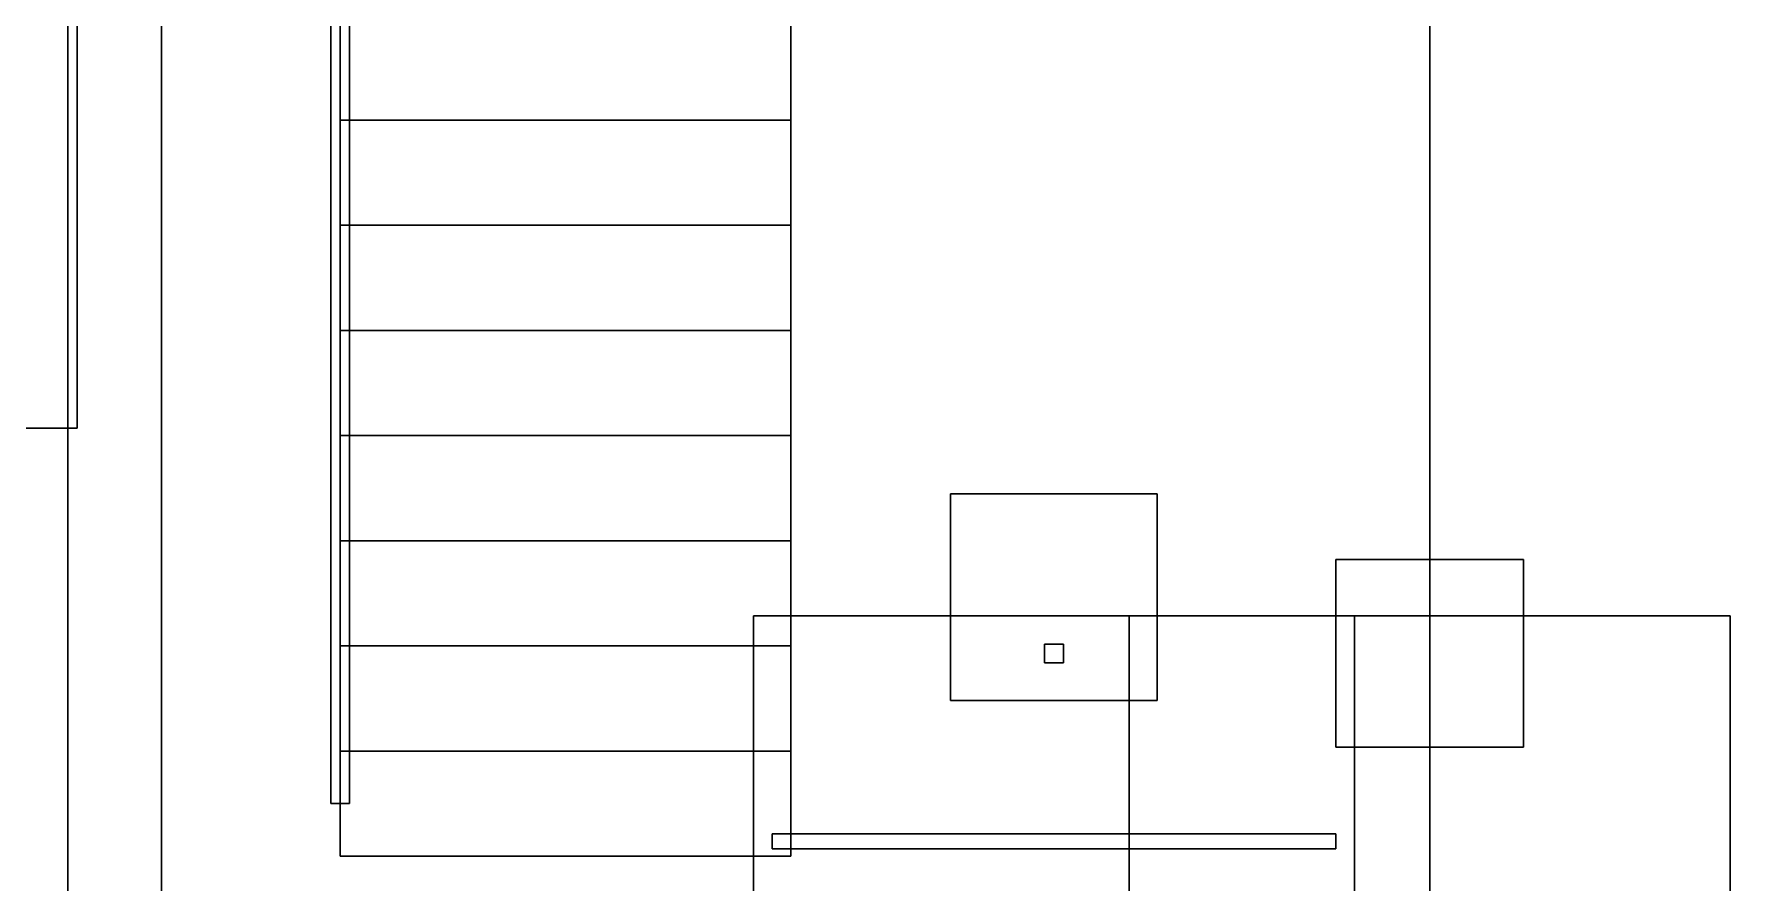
# Model space of a CAD drawing. Extents: x -17000 to 17000, y -13300 to 12090.
# Drawn here: x -14715 to -10188, y -2611 to -351 of the extents above; entities that cross this region are included whole.
import ezdxf

# ---------------------------------------------------------------- set-up
doc = ezdxf.new("R2010")
doc.units = 0
for name, color, linetype in [('A-FURN', 30, 'CONTINUOUS'), ('A-STRS', 1, 'CONTINUOUS'), ('A-WALL', 7, 'CONTINUOUS'), ('F-SPRN', 1, 'CONTINUOUS'), ('S-SLAB', 8, 'CONTINUOUS')]:
    doc.layers.add(name, color=color, linetype=linetype)

msp = doc.modelspace()

# ---------------------------------------------------------------- linework, layer by layer
at = {"layer": 'A-FURN'}
for points in [[(-12275, -2125, 12310), (-11725, -2125, 12310), (-11725, -1575, 12310), (-12275, -1575, 12310)], [(-11725, -2125, 11390), (-12275, -2125, 11390), (-12275, -1575, 11390), (-11725, -1575, 11390)], [(-12275, -1575, 11390), (-12275, -1575, 12310), (-11725, -1575, 12310), (-11725, -1575, 11390)], [(-12275, -2125, 11390), (-12275, -2125, 12310), (-12275, -1575, 12310), (-12275, -1575, 11390)], [(-12275, -2125, 16110), (-11725, -2125, 16110), (-11725, -1575, 16110), (-12275, -1575, 16110)], [(-11725, -2125, 15190), (-12275, -2125, 15190), (-12275, -1575, 15190), (-11725, -1575, 15190)], [(-12275, -1575, 15190), (-12275, -1575, 16110), (-11725, -1575, 16110), (-11725, -1575, 15190)], [(-12275, -2125, 15190), (-12275, -2125, 16110), (-12275, -1575, 16110), (-12275, -1575, 15190)], [(-11725, -2125, 11390), (-11725, -1575, 11390), (-11725, -1575, 12310), (-11725, -2125, 12310)], [(-11725, -2125, 15190), (-11725, -1575, 15190), (-11725, -1575, 16110), (-11725, -2125, 16110)], [(-11250, -2250, 4700), (-10750, -2250, 4700), (-10750, -1750, 4700), (-11250, -1750, 4700)], [(-10750, -2250, 3800), (-11250, -2250, 3800), (-11250, -1750, 3800), (-10750, -1750, 3800)], [(-11250, -1750, 3800), (-11250, -1750, 4700), (-10750, -1750, 4700), (-10750, -1750, 3800)], [(-11250, -2250, 3800), (-11250, -2250, 4700), (-11250, -1750, 4700), (-11250, -1750, 3800)], [(-11250, -2250, 8500), (-10750, -2250, 8500), (-10750, -1750, 8500), (-11250, -1750, 8500)], [(-10750, -2250, 7600), (-11250, -2250, 7600), (-11250, -1750, 7600), (-10750, -1750, 7600)], [(-11250, -1750, 7600), (-11250, -1750, 8500), (-10750, -1750, 8500), (-10750, -1750, 7600)], [(-11250, -2250, 7600), (-11250, -2250, 8500), (-11250, -1750, 8500), (-11250, -1750, 7600)], [(-11250, -2250, 19900), (-10750, -2250, 19900), (-10750, -1750, 19900), (-11250, -1750, 19900)], [(-10750, -2250, 19000), (-11250, -2250, 19000), (-11250, -1750, 19000), (-10750, -1750, 19000)], [(-11250, -1750, 19000), (-11250, -1750, 19900), (-10750, -1750, 19900), (-10750, -1750, 19000)], [(-11250, -2250, 19000), (-11250, -2250, 19900), (-11250, -1750, 19900), (-11250, -1750, 19000)], [(-10750, -2250, 3800), (-10750, -1750, 3800), (-10750, -1750, 4700), (-10750, -2250, 4700)], [(-10750, -2250, 7600), (-10750, -1750, 7600), (-10750, -1750, 8500), (-10750, -2250, 8500)], [(-10750, -2250, 19000), (-10750, -1750, 19000), (-10750, -1750, 19900), (-10750, -2250, 19900)], [(-12800, -3100, 12150), (-11200, -3100, 12150), (-11200, -1900, 12150), (-12800, -1900, 12150)], [(-11200, -3100, 11400), (-12800, -3100, 11400), (-12800, -1900, 11400), (-11200, -1900, 11400)], [(-12800, -1900, 11400), (-12800, -1900, 12150), (-11200, -1900, 12150), (-11200, -1900, 11400)], [(-12800, -3100, 11400), (-12800, -3100, 12150), (-12800, -1900, 12150), (-12800, -1900, 11400)], [(-12800, -3100, 15950), (-11200, -3100, 15950), (-11200, -1900, 15950), (-12800, -1900, 15950)], [(-11200, -3100, 15200), (-12800, -3100, 15200), (-12800, -1900, 15200), (-11200, -1900, 15200)], [(-12800, -1900, 15200), (-12800, -1900, 15950), (-11200, -1900, 15950), (-11200, -1900, 15200)], [(-12800, -3100, 15200), (-12800, -3100, 15950), (-12800, -1900, 15950), (-12800, -1900, 15200)], [(-11800, -3100, 4550), (-10200, -3100, 4550), (-10200, -1900, 4550), (-11800, -1900, 4550)], [(-10200, -3100, 3800), (-11800, -3100, 3800), (-11800, -1900, 3800), (-10200, -1900, 3800)], [(-11800, -1900, 3800), (-11800, -1900, 4550), (-10200, -1900, 4550), (-10200, -1900, 3800)], [(-11800, -3100, 3800), (-11800, -3100, 4550), (-11800, -1900, 4550), (-11800, -1900, 3800)], [(-11800, -3100, 8350), (-10200, -3100, 8350), (-10200, -1900, 8350), (-11800, -1900, 8350)], [(-10200, -3100, 7600), (-11800, -3100, 7600), (-11800, -1900, 7600), (-10200, -1900, 7600)], [(-11800, -1900, 7600), (-11800, -1900, 8350), (-10200, -1900, 8350), (-10200, -1900, 7600)], [(-11800, -3100, 7600), (-11800, -3100, 8350), (-11800, -1900, 8350), (-11800, -1900, 7600)], [(-11800, -3100, 19750), (-10200, -3100, 19750), (-10200, -1900, 19750), (-11800, -1900, 19750)], [(-10200, -3100, 19000), (-11800, -3100, 19000), (-11800, -1900, 19000), (-10200, -1900, 19000)], [(-11800, -1900, 19000), (-11800, -1900, 19750), (-10200, -1900, 19750), (-10200, -1900, 19000)], [(-11800, -3100, 19000), (-11800, -3100, 19750), (-11800, -1900, 19750), (-11800, -1900, 19000)], [(-11200, -3100, 11400), (-11200, -1900, 11400), (-11200, -1900, 12150), (-11200, -3100, 12150)], [(-11200, -3100, 15200), (-11200, -1900, 15200), (-11200, -1900, 15950), (-11200, -3100, 15950)], [(-10200, -3100, 3800), (-10200, -1900, 3800), (-10200, -1900, 4550), (-10200, -3100, 4550)], [(-10200, -3100, 7600), (-10200, -1900, 7600), (-10200, -1900, 8350), (-10200, -3100, 8350)], [(-10200, -3100, 19000), (-10200, -1900, 19000), (-10200, -1900, 19750), (-10200, -3100, 19750)], [(-12275, -2125, 11390), (-11725, -2125, 11390), (-11725, -2125, 12310), (-12275, -2125, 12310)], [(-12275, -2125, 15190), (-11725, -2125, 15190), (-11725, -2125, 16110), (-12275, -2125, 16110)], [(-11250, -2250, 3800), (-10750, -2250, 3800), (-10750, -2250, 4700), (-11250, -2250, 4700)], [(-11250, -2250, 7600), (-10750, -2250, 7600), (-10750, -2250, 8500), (-11250, -2250, 8500)], [(-11250, -2250, 19000), (-10750, -2250, 19000), (-10750, -2250, 19900), (-11250, -2250, 19900)], [(-12750, -2520, 12525), (-11250, -2520, 12525), (-11250, -2480, 12525), (-12750, -2480, 12525)], [(-11250, -2520, 12075), (-12750, -2520, 12075), (-12750, -2480, 12075), (-11250, -2480, 12075)], [(-12750, -2480, 12075), (-12750, -2480, 12525), (-11250, -2480, 12525), (-11250, -2480, 12075)], [(-12750, -2520, 12075), (-12750, -2520, 12525), (-12750, -2480, 12525), (-12750, -2480, 12075)], [(-12750, -2520, 16325), (-11250, -2520, 16325), (-11250, -2480, 16325), (-12750, -2480, 16325)], [(-11250, -2520, 15875), (-12750, -2520, 15875), (-12750, -2480, 15875), (-11250, -2480, 15875)], [(-12750, -2480, 15875), (-12750, -2480, 16325), (-11250, -2480, 16325), (-11250, -2480, 15875)], [(-12750, -2520, 15875), (-12750, -2520, 16325), (-12750, -2480, 16325), (-12750, -2480, 15875)], [(-11250, -2520, 12075), (-11250, -2480, 12075), (-11250, -2480, 12525), (-11250, -2520, 12525)], [(-11250, -2520, 15875), (-11250, -2480, 15875), (-11250, -2480, 16325), (-11250, -2520, 16325)], [(-12750, -2520, 12075), (-11250, -2520, 12075), (-11250, -2520, 12525), (-12750, -2520, 12525)], [(-12750, -2520, 15875), (-11250, -2520, 15875), (-11250, -2520, 16325), (-12750, -2520, 16325)]]:
    msp.add_3dface(points, dxfattribs=at)
at = {"layer": 'A-STRS'}
for points in [[(-13925, -2400, 3250), (-13875, -2400, 3250), (-13875, 2400, 3250), (-13925, 2400, 3250)], [(-13875, -2400, 2350), (-13925, -2400, 2350), (-13925, 2400, 2350), (-13875, 2400, 2350)], [(-13925, -2400, 2350), (-13925, -2400, 3250), (-13925, 2400, 3250), (-13925, 2400, 2350)], [(-13925, -2400, 7050), (-13875, -2400, 7050), (-13875, 2400, 7050), (-13925, 2400, 7050)], [(-13875, -2400, 6150), (-13925, -2400, 6150), (-13925, 2400, 6150), (-13875, 2400, 6150)], [(-13925, -2400, 6150), (-13925, -2400, 7050), (-13925, 2400, 7050), (-13925, 2400, 6150)], [(-13925, -2400, 10850), (-13875, -2400, 10850), (-13875, 2400, 10850), (-13925, 2400, 10850)], [(-13875, -2400, 9950), (-13925, -2400, 9950), (-13925, 2400, 9950), (-13875, 2400, 9950)], [(-13925, -2400, 9950), (-13925, -2400, 10850), (-13925, 2400, 10850), (-13925, 2400, 9950)], [(-13925, -2400, 14650), (-13875, -2400, 14650), (-13875, 2400, 14650), (-13925, 2400, 14650)], [(-13875, -2400, 13750), (-13925, -2400, 13750), (-13925, 2400, 13750), (-13875, 2400, 13750)], [(-13925, -2400, 13750), (-13925, -2400, 14650), (-13925, 2400, 14650), (-13925, 2400, 13750)], [(-13925, -2400, 18450), (-13875, -2400, 18450), (-13875, 2400, 18450), (-13925, 2400, 18450)], [(-13875, -2400, 17550), (-13925, -2400, 17550), (-13925, 2400, 17550), (-13875, 2400, 17550)], [(-13925, -2400, 17550), (-13925, -2400, 18450), (-13925, 2400, 18450), (-13925, 2400, 17550)], [(-13925, -2400, 22250), (-13875, -2400, 22250), (-13875, 2400, 22250), (-13925, 2400, 22250)], [(-13875, -2400, 21350), (-13925, -2400, 21350), (-13925, 2400, 21350), (-13875, 2400, 21350)], [(-13925, -2400, 21350), (-13925, -2400, 22250), (-13925, 2400, 22250), (-13925, 2400, 21350)], [(-13875, -2400, 2350), (-13875, 2400, 2350), (-13875, 2400, 3250), (-13875, -2400, 3250)], [(-13875, -2400, 6150), (-13875, 2400, 6150), (-13875, 2400, 7050), (-13875, -2400, 7050)], [(-13875, -2400, 9950), (-13875, 2400, 9950), (-13875, 2400, 10850), (-13875, -2400, 10850)], [(-13875, -2400, 13750), (-13875, 2400, 13750), (-13875, 2400, 14650), (-13875, -2400, 14650)], [(-13875, -2400, 17550), (-13875, 2400, 17550), (-13875, 2400, 18450), (-13875, -2400, 18450)], [(-13875, -2400, 21350), (-13875, 2400, 21350), (-13875, 2400, 22250), (-13875, -2400, 22250)], [(-16000, -1400, 2000), (-14600, -1400, 2000), (-14600, 1400, 2000), (-16000, 1400, 2000)], [(-14600, -1400, 1800), (-16000, -1400, 1800), (-16000, 1400, 1800), (-14600, 1400, 1800)], [(-16000, -1400, 5800), (-14600, -1400, 5800), (-14600, 1400, 5800), (-16000, 1400, 5800)], [(-14600, -1400, 5600), (-16000, -1400, 5600), (-16000, 1400, 5600), (-14600, 1400, 5600)], [(-16000, -1400, 9600), (-14600, -1400, 9600), (-14600, 1400, 9600), (-16000, 1400, 9600)], [(-14600, -1400, 9400), (-16000, -1400, 9400), (-16000, 1400, 9400), (-14600, 1400, 9400)], [(-16000, -1400, 13400), (-14600, -1400, 13400), (-14600, 1400, 13400), (-16000, 1400, 13400)], [(-14600, -1400, 13200), (-16000, -1400, 13200), (-16000, 1400, 13200), (-14600, 1400, 13200)], [(-16000, -1400, 17200), (-14600, -1400, 17200), (-14600, 1400, 17200), (-16000, 1400, 17200)], [(-14600, -1400, 17000), (-16000, -1400, 17000), (-16000, 1400, 17000), (-14600, 1400, 17000)], [(-16000, -1400, 21000), (-14600, -1400, 21000), (-14600, 1400, 21000), (-16000, 1400, 21000)], [(-14600, -1400, 20800), (-16000, -1400, 20800), (-16000, 1400, 20800), (-14600, 1400, 20800)], [(-14600, -1400, 1800), (-14600, 1400, 1800), (-14600, 1400, 2000), (-14600, -1400, 2000)], [(-14600, -1400, 5600), (-14600, 1400, 5600), (-14600, 1400, 5800), (-14600, -1400, 5800)], [(-14600, -1400, 9400), (-14600, 1400, 9400), (-14600, 1400, 9600), (-14600, -1400, 9600)], [(-14600, -1400, 13200), (-14600, 1400, 13200), (-14600, 1400, 13400), (-14600, -1400, 13400)], [(-14600, -1400, 17000), (-14600, 1400, 17000), (-14600, 1400, 17200), (-14600, -1400, 17200)], [(-14600, -1400, 20800), (-14600, 1400, 20800), (-14600, 1400, 21000), (-14600, -1400, 21000)], [(-13900, -580, 1677), (-12700, -580, 1677), (-12700, -300, 1677), (-13900, -300, 1677)], [(-12700, -580, 1477), (-13900, -580, 1477), (-13900, -300, 1477), (-12700, -300, 1477)], [(-13900, -580, 1477), (-13900, -580, 1677), (-13900, -300, 1677), (-13900, -300, 1477)], [(-13900, -580, 5477), (-12700, -580, 5477), (-12700, -300, 5477), (-13900, -300, 5477)], [(-12700, -580, 5277), (-13900, -580, 5277), (-13900, -300, 5277), (-12700, -300, 5277)], [(-13900, -580, 5277), (-13900, -580, 5477), (-13900, -300, 5477), (-13900, -300, 5277)], [(-13900, -580, 9277), (-12700, -580, 9277), (-12700, -300, 9277), (-13900, -300, 9277)], [(-12700, -580, 9077), (-13900, -580, 9077), (-13900, -300, 9077), (-12700, -300, 9077)], [(-13900, -580, 9077), (-13900, -580, 9277), (-13900, -300, 9277), (-13900, -300, 9077)], [(-13900, -580, 13077), (-12700, -580, 13077), (-12700, -300, 13077), (-13900, -300, 13077)], [(-12700, -580, 12877), (-13900, -580, 12877), (-13900, -300, 12877), (-12700, -300, 12877)], [(-13900, -580, 12877), (-13900, -580, 13077), (-13900, -300, 13077), (-13900, -300, 12877)], [(-13900, -580, 16877), (-12700, -580, 16877), (-12700, -300, 16877), (-13900, -300, 16877)], [(-12700, -580, 16677), (-13900, -580, 16677), (-13900, -300, 16677), (-12700, -300, 16677)], [(-13900, -580, 16677), (-13900, -580, 16877), (-13900, -300, 16877), (-13900, -300, 16677)], [(-13900, -580, 20677), (-12700, -580, 20677), (-12700, -300, 20677), (-13900, -300, 20677)], [(-12700, -580, 20477), (-13900, -580, 20477), (-13900, -300, 20477), (-12700, -300, 20477)], [(-13900, -580, 20477), (-13900, -580, 20677), (-13900, -300, 20677), (-13900, -300, 20477)], [(-12700, -580, 1477), (-12700, -300, 1477), (-12700, -300, 1677), (-12700, -580, 1677)], [(-12700, -580, 5277), (-12700, -300, 5277), (-12700, -300, 5477), (-12700, -580, 5477)], [(-12700, -580, 9077), (-12700, -300, 9077), (-12700, -300, 9277), (-12700, -580, 9277)], [(-12700, -580, 12877), (-12700, -300, 12877), (-12700, -300, 13077), (-12700, -580, 13077)], [(-12700, -580, 16677), (-12700, -300, 16677), (-12700, -300, 16877), (-12700, -580, 16877)], [(-12700, -580, 20477), (-12700, -300, 20477), (-12700, -300, 20677), (-12700, -580, 20677)], [(-13900, -860, 1466), (-12700, -860, 1466), (-12700, -580, 1466), (-13900, -580, 1466)], [(-12700, -860, 1266), (-13900, -860, 1266), (-13900, -580, 1266), (-12700, -580, 1266)], [(-13900, -580, 1266), (-13900, -580, 1466), (-12700, -580, 1466), (-12700, -580, 1266)], [(-13900, -860, 1266), (-13900, -860, 1466), (-13900, -580, 1466), (-13900, -580, 1266)], [(-13900, -580, 1477), (-12700, -580, 1477), (-12700, -580, 1677), (-13900, -580, 1677)], [(-13900, -860, 5266), (-12700, -860, 5266), (-12700, -580, 5266), (-13900, -580, 5266)], [(-12700, -860, 5066), (-13900, -860, 5066), (-13900, -580, 5066), (-12700, -580, 5066)], [(-13900, -580, 5066), (-13900, -580, 5266), (-12700, -580, 5266), (-12700, -580, 5066)], [(-13900, -860, 5066), (-13900, -860, 5266), (-13900, -580, 5266), (-13900, -580, 5066)], [(-13900, -580, 5277), (-12700, -580, 5277), (-12700, -580, 5477), (-13900, -580, 5477)], [(-13900, -860, 9066), (-12700, -860, 9066), (-12700, -580, 9066), (-13900, -580, 9066)], [(-12700, -860, 8866), (-13900, -860, 8866), (-13900, -580, 8866), (-12700, -580, 8866)], [(-13900, -580, 8866), (-13900, -580, 9066), (-12700, -580, 9066), (-12700, -580, 8866)], [(-13900, -860, 8866), (-13900, -860, 9066), (-13900, -580, 9066), (-13900, -580, 8866)], [(-13900, -580, 9077), (-12700, -580, 9077), (-12700, -580, 9277), (-13900, -580, 9277)], [(-13900, -860, 12866), (-12700, -860, 12866), (-12700, -580, 12866), (-13900, -580, 12866)], [(-12700, -860, 12666), (-13900, -860, 12666), (-13900, -580, 12666), (-12700, -580, 12666)], [(-13900, -580, 12666), (-13900, -580, 12866), (-12700, -580, 12866), (-12700, -580, 12666)], [(-13900, -860, 12666), (-13900, -860, 12866), (-13900, -580, 12866), (-13900, -580, 12666)], [(-13900, -580, 12877), (-12700, -580, 12877), (-12700, -580, 13077), (-13900, -580, 13077)], [(-13900, -860, 16666), (-12700, -860, 16666), (-12700, -580, 16666), (-13900, -580, 16666)], [(-12700, -860, 16466), (-13900, -860, 16466), (-13900, -580, 16466), (-12700, -580, 16466)], [(-13900, -580, 16466), (-13900, -580, 16666), (-12700, -580, 16666), (-12700, -580, 16466)], [(-13900, -860, 16466), (-13900, -860, 16666), (-13900, -580, 16666), (-13900, -580, 16466)], [(-13900, -580, 16677), (-12700, -580, 16677), (-12700, -580, 16877), (-13900, -580, 16877)], [(-13900, -860, 20466), (-12700, -860, 20466), (-12700, -580, 20466), (-13900, -580, 20466)], [(-12700, -860, 20266), (-13900, -860, 20266), (-13900, -580, 20266), (-12700, -580, 20266)], [(-13900, -580, 20266), (-13900, -580, 20466), (-12700, -580, 20466), (-12700, -580, 20266)], [(-13900, -860, 20266), (-13900, -860, 20466), (-13900, -580, 20466), (-13900, -580, 20266)], [(-13900, -580, 20477), (-12700, -580, 20477), (-12700, -580, 20677), (-13900, -580, 20677)], [(-12700, -860, 1266), (-12700, -580, 1266), (-12700, -580, 1466), (-12700, -860, 1466)], [(-12700, -860, 5066), (-12700, -580, 5066), (-12700, -580, 5266), (-12700, -860, 5266)], [(-12700, -860, 8866), (-12700, -580, 8866), (-12700, -580, 9066), (-12700, -860, 9066)], [(-12700, -860, 12666), (-12700, -580, 12666), (-12700, -580, 12866), (-12700, -860, 12866)], [(-12700, -860, 16466), (-12700, -580, 16466), (-12700, -580, 16666), (-12700, -860, 16666)], [(-12700, -860, 20266), (-12700, -580, 20266), (-12700, -580, 20466), (-12700, -860, 20466)], [(-13900, -1140, 1255), (-12700, -1140, 1255), (-12700, -860, 1255), (-13900, -860, 1255)], [(-12700, -1140, 1055), (-13900, -1140, 1055), (-13900, -860, 1055), (-12700, -860, 1055)], [(-13900, -860, 1055), (-13900, -860, 1255), (-12700, -860, 1255), (-12700, -860, 1055)], [(-13900, -1140, 1055), (-13900, -1140, 1255), (-13900, -860, 1255), (-13900, -860, 1055)], [(-13900, -860, 1266), (-12700, -860, 1266), (-12700, -860, 1466), (-13900, -860, 1466)], [(-13900, -1140, 5055), (-12700, -1140, 5055), (-12700, -860, 5055), (-13900, -860, 5055)], [(-12700, -1140, 4855), (-13900, -1140, 4855), (-13900, -860, 4855), (-12700, -860, 4855)], [(-13900, -860, 4855), (-13900, -860, 5055), (-12700, -860, 5055), (-12700, -860, 4855)], [(-13900, -1140, 4855), (-13900, -1140, 5055), (-13900, -860, 5055), (-13900, -860, 4855)], [(-13900, -860, 5066), (-12700, -860, 5066), (-12700, -860, 5266), (-13900, -860, 5266)], [(-13900, -1140, 8855), (-12700, -1140, 8855), (-12700, -860, 8855), (-13900, -860, 8855)], [(-12700, -1140, 8655), (-13900, -1140, 8655), (-13900, -860, 8655), (-12700, -860, 8655)], [(-13900, -860, 8655), (-13900, -860, 8855), (-12700, -860, 8855), (-12700, -860, 8655)], [(-13900, -1140, 8655), (-13900, -1140, 8855), (-13900, -860, 8855), (-13900, -860, 8655)], [(-13900, -860, 8866), (-12700, -860, 8866), (-12700, -860, 9066), (-13900, -860, 9066)], [(-13900, -1140, 12655), (-12700, -1140, 12655), (-12700, -860, 12655), (-13900, -860, 12655)], [(-12700, -1140, 12455), (-13900, -1140, 12455), (-13900, -860, 12455), (-12700, -860, 12455)], [(-13900, -860, 12455), (-13900, -860, 12655), (-12700, -860, 12655), (-12700, -860, 12455)], [(-13900, -1140, 12455), (-13900, -1140, 12655), (-13900, -860, 12655), (-13900, -860, 12455)], [(-13900, -860, 12666), (-12700, -860, 12666), (-12700, -860, 12866), (-13900, -860, 12866)], [(-13900, -1140, 16455), (-12700, -1140, 16455), (-12700, -860, 16455), (-13900, -860, 16455)], [(-12700, -1140, 16255), (-13900, -1140, 16255), (-13900, -860, 16255), (-12700, -860, 16255)], [(-13900, -860, 16255), (-13900, -860, 16455), (-12700, -860, 16455), (-12700, -860, 16255)], [(-13900, -1140, 16255), (-13900, -1140, 16455), (-13900, -860, 16455), (-13900, -860, 16255)], [(-13900, -860, 16466), (-12700, -860, 16466), (-12700, -860, 16666), (-13900, -860, 16666)], [(-13900, -1140, 20255), (-12700, -1140, 20255), (-12700, -860, 20255), (-13900, -860, 20255)], [(-12700, -1140, 20055), (-13900, -1140, 20055), (-13900, -860, 20055), (-12700, -860, 20055)], [(-13900, -860, 20055), (-13900, -860, 20255), (-12700, -860, 20255), (-12700, -860, 20055)], [(-13900, -1140, 20055), (-13900, -1140, 20255), (-13900, -860, 20255), (-13900, -860, 20055)], [(-13900, -860, 20266), (-12700, -860, 20266), (-12700, -860, 20466), (-13900, -860, 20466)], [(-12700, -1140, 1055), (-12700, -860, 1055), (-12700, -860, 1255), (-12700, -1140, 1255)], [(-12700, -1140, 4855), (-12700, -860, 4855), (-12700, -860, 5055), (-12700, -1140, 5055)], [(-12700, -1140, 8655), (-12700, -860, 8655), (-12700, -860, 8855), (-12700, -1140, 8855)], [(-12700, -1140, 12455), (-12700, -860, 12455), (-12700, -860, 12655), (-12700, -1140, 12655)], [(-12700, -1140, 16255), (-12700, -860, 16255), (-12700, -860, 16455), (-12700, -1140, 16455)], [(-12700, -1140, 20055), (-12700, -860, 20055), (-12700, -860, 20255), (-12700, -1140, 20255)], [(-13900, -1420, 1044), (-12700, -1420, 1044), (-12700, -1140, 1044), (-13900, -1140, 1044)], [(-12700, -1420, 844), (-13900, -1420, 844), (-13900, -1140, 844), (-12700, -1140, 844)], [(-13900, -1140, 844), (-13900, -1140, 1044), (-12700, -1140, 1044), (-12700, -1140, 844)], [(-13900, -1420, 844), (-13900, -1420, 1044), (-13900, -1140, 1044), (-13900, -1140, 844)], [(-13900, -1140, 1055), (-12700, -1140, 1055), (-12700, -1140, 1255), (-13900, -1140, 1255)], [(-13900, -1420, 4844), (-12700, -1420, 4844), (-12700, -1140, 4844), (-13900, -1140, 4844)], [(-12700, -1420, 4644), (-13900, -1420, 4644), (-13900, -1140, 4644), (-12700, -1140, 4644)], [(-13900, -1140, 4644), (-13900, -1140, 4844), (-12700, -1140, 4844), (-12700, -1140, 4644)], [(-13900, -1420, 4644), (-13900, -1420, 4844), (-13900, -1140, 4844), (-13900, -1140, 4644)], [(-13900, -1140, 4855), (-12700, -1140, 4855), (-12700, -1140, 5055), (-13900, -1140, 5055)], [(-13900, -1420, 8644), (-12700, -1420, 8644), (-12700, -1140, 8644), (-13900, -1140, 8644)], [(-12700, -1420, 8444), (-13900, -1420, 8444), (-13900, -1140, 8444), (-12700, -1140, 8444)], [(-13900, -1140, 8444), (-13900, -1140, 8644), (-12700, -1140, 8644), (-12700, -1140, 8444)], [(-13900, -1420, 8444), (-13900, -1420, 8644), (-13900, -1140, 8644), (-13900, -1140, 8444)], [(-13900, -1140, 8655), (-12700, -1140, 8655), (-12700, -1140, 8855), (-13900, -1140, 8855)], [(-13900, -1420, 12444), (-12700, -1420, 12444), (-12700, -1140, 12444), (-13900, -1140, 12444)], [(-12700, -1420, 12244), (-13900, -1420, 12244), (-13900, -1140, 12244), (-12700, -1140, 12244)], [(-13900, -1140, 12244), (-13900, -1140, 12444), (-12700, -1140, 12444), (-12700, -1140, 12244)], [(-13900, -1420, 12244), (-13900, -1420, 12444), (-13900, -1140, 12444), (-13900, -1140, 12244)], [(-13900, -1140, 12455), (-12700, -1140, 12455), (-12700, -1140, 12655), (-13900, -1140, 12655)], [(-13900, -1420, 16244), (-12700, -1420, 16244), (-12700, -1140, 16244), (-13900, -1140, 16244)], [(-12700, -1420, 16044), (-13900, -1420, 16044), (-13900, -1140, 16044), (-12700, -1140, 16044)], [(-13900, -1140, 16044), (-13900, -1140, 16244), (-12700, -1140, 16244), (-12700, -1140, 16044)], [(-13900, -1420, 16044), (-13900, -1420, 16244), (-13900, -1140, 16244), (-13900, -1140, 16044)], [(-13900, -1140, 16255), (-12700, -1140, 16255), (-12700, -1140, 16455), (-13900, -1140, 16455)], [(-13900, -1420, 20044), (-12700, -1420, 20044), (-12700, -1140, 20044), (-13900, -1140, 20044)], [(-12700, -1420, 19844), (-13900, -1420, 19844), (-13900, -1140, 19844), (-12700, -1140, 19844)], [(-13900, -1140, 19844), (-13900, -1140, 20044), (-12700, -1140, 20044), (-12700, -1140, 19844)], [(-13900, -1420, 19844), (-13900, -1420, 20044), (-13900, -1140, 20044), (-13900, -1140, 19844)], [(-13900, -1140, 20055), (-12700, -1140, 20055), (-12700, -1140, 20255), (-13900, -1140, 20255)], [(-12700, -1420, 844), (-12700, -1140, 844), (-12700, -1140, 1044), (-12700, -1420, 1044)], [(-12700, -1420, 4644), (-12700, -1140, 4644), (-12700, -1140, 4844), (-12700, -1420, 4844)], [(-12700, -1420, 8444), (-12700, -1140, 8444), (-12700, -1140, 8644), (-12700, -1420, 8644)], [(-12700, -1420, 12244), (-12700, -1140, 12244), (-12700, -1140, 12444), (-12700, -1420, 12444)], [(-12700, -1420, 16044), (-12700, -1140, 16044), (-12700, -1140, 16244), (-12700, -1420, 16244)], [(-12700, -1420, 19844), (-12700, -1140, 19844), (-12700, -1140, 20044), (-12700, -1420, 20044)], [(-16000, -1400, 1800), (-14600, -1400, 1800), (-14600, -1400, 2000), (-16000, -1400, 2000)], [(-16000, -1400, 5600), (-14600, -1400, 5600), (-14600, -1400, 5800), (-16000, -1400, 5800)], [(-16000, -1400, 9400), (-14600, -1400, 9400), (-14600, -1400, 9600), (-16000, -1400, 9600)], [(-16000, -1400, 13200), (-14600, -1400, 13200), (-14600, -1400, 13400), (-16000, -1400, 13400)], [(-16000, -1400, 17000), (-14600, -1400, 17000), (-14600, -1400, 17200), (-16000, -1400, 17200)], [(-16000, -1400, 20800), (-14600, -1400, 20800), (-14600, -1400, 21000), (-16000, -1400, 21000)], [(-13900, -1700, 833), (-12700, -1700, 833), (-12700, -1420, 833), (-13900, -1420, 833)], [(-12700, -1700, 633), (-13900, -1700, 633), (-13900, -1420, 633), (-12700, -1420, 633)], [(-13900, -1420, 633), (-13900, -1420, 833), (-12700, -1420, 833), (-12700, -1420, 633)], [(-13900, -1700, 633), (-13900, -1700, 833), (-13900, -1420, 833), (-13900, -1420, 633)], [(-13900, -1420, 844), (-12700, -1420, 844), (-12700, -1420, 1044), (-13900, -1420, 1044)], [(-13900, -1700, 4633), (-12700, -1700, 4633), (-12700, -1420, 4633), (-13900, -1420, 4633)], [(-12700, -1700, 4433), (-13900, -1700, 4433), (-13900, -1420, 4433), (-12700, -1420, 4433)], [(-13900, -1420, 4433), (-13900, -1420, 4633), (-12700, -1420, 4633), (-12700, -1420, 4433)], [(-13900, -1700, 4433), (-13900, -1700, 4633), (-13900, -1420, 4633), (-13900, -1420, 4433)], [(-13900, -1420, 4644), (-12700, -1420, 4644), (-12700, -1420, 4844), (-13900, -1420, 4844)], [(-13900, -1700, 8433), (-12700, -1700, 8433), (-12700, -1420, 8433), (-13900, -1420, 8433)], [(-12700, -1700, 8233), (-13900, -1700, 8233), (-13900, -1420, 8233), (-12700, -1420, 8233)], [(-13900, -1420, 8233), (-13900, -1420, 8433), (-12700, -1420, 8433), (-12700, -1420, 8233)], [(-13900, -1700, 8233), (-13900, -1700, 8433), (-13900, -1420, 8433), (-13900, -1420, 8233)], [(-13900, -1420, 8444), (-12700, -1420, 8444), (-12700, -1420, 8644), (-13900, -1420, 8644)], [(-13900, -1700, 12233), (-12700, -1700, 12233), (-12700, -1420, 12233), (-13900, -1420, 12233)], [(-12700, -1700, 12033), (-13900, -1700, 12033), (-13900, -1420, 12033), (-12700, -1420, 12033)], [(-13900, -1420, 12033), (-13900, -1420, 12233), (-12700, -1420, 12233), (-12700, -1420, 12033)], [(-13900, -1700, 12033), (-13900, -1700, 12233), (-13900, -1420, 12233), (-13900, -1420, 12033)], [(-13900, -1420, 12244), (-12700, -1420, 12244), (-12700, -1420, 12444), (-13900, -1420, 12444)], [(-13900, -1700, 16033), (-12700, -1700, 16033), (-12700, -1420, 16033), (-13900, -1420, 16033)], [(-12700, -1700, 15833), (-13900, -1700, 15833), (-13900, -1420, 15833), (-12700, -1420, 15833)], [(-13900, -1420, 15833), (-13900, -1420, 16033), (-12700, -1420, 16033), (-12700, -1420, 15833)], [(-13900, -1700, 15833), (-13900, -1700, 16033), (-13900, -1420, 16033), (-13900, -1420, 15833)], [(-13900, -1420, 16044), (-12700, -1420, 16044), (-12700, -1420, 16244), (-13900, -1420, 16244)], [(-13900, -1700, 19833), (-12700, -1700, 19833), (-12700, -1420, 19833), (-13900, -1420, 19833)], [(-12700, -1700, 19633), (-13900, -1700, 19633), (-13900, -1420, 19633), (-12700, -1420, 19633)], [(-13900, -1420, 19633), (-13900, -1420, 19833), (-12700, -1420, 19833), (-12700, -1420, 19633)], [(-13900, -1700, 19633), (-13900, -1700, 19833), (-13900, -1420, 19833), (-13900, -1420, 19633)], [(-13900, -1420, 19844), (-12700, -1420, 19844), (-12700, -1420, 20044), (-13900, -1420, 20044)], [(-12700, -1700, 633), (-12700, -1420, 633), (-12700, -1420, 833), (-12700, -1700, 833)], [(-12700, -1700, 4433), (-12700, -1420, 4433), (-12700, -1420, 4633), (-12700, -1700, 4633)], [(-12700, -1700, 8233), (-12700, -1420, 8233), (-12700, -1420, 8433), (-12700, -1700, 8433)], [(-12700, -1700, 12033), (-12700, -1420, 12033), (-12700, -1420, 12233), (-12700, -1700, 12233)], [(-12700, -1700, 15833), (-12700, -1420, 15833), (-12700, -1420, 16033), (-12700, -1700, 16033)], [(-12700, -1700, 19633), (-12700, -1420, 19633), (-12700, -1420, 19833), (-12700, -1700, 19833)], [(-13900, -1980, 622), (-12700, -1980, 622), (-12700, -1700, 622), (-13900, -1700, 622)], [(-12700, -1980, 422), (-13900, -1980, 422), (-13900, -1700, 422), (-12700, -1700, 422)], [(-13900, -1700, 422), (-13900, -1700, 622), (-12700, -1700, 622), (-12700, -1700, 422)], [(-13900, -1980, 422), (-13900, -1980, 622), (-13900, -1700, 622), (-13900, -1700, 422)], [(-13900, -1700, 633), (-12700, -1700, 633), (-12700, -1700, 833), (-13900, -1700, 833)], [(-13900, -1980, 4422), (-12700, -1980, 4422), (-12700, -1700, 4422), (-13900, -1700, 4422)], [(-12700, -1980, 4222), (-13900, -1980, 4222), (-13900, -1700, 4222), (-12700, -1700, 4222)], [(-13900, -1700, 4222), (-13900, -1700, 4422), (-12700, -1700, 4422), (-12700, -1700, 4222)], [(-13900, -1980, 4222), (-13900, -1980, 4422), (-13900, -1700, 4422), (-13900, -1700, 4222)], [(-13900, -1700, 4433), (-12700, -1700, 4433), (-12700, -1700, 4633), (-13900, -1700, 4633)], [(-13900, -1980, 8222), (-12700, -1980, 8222), (-12700, -1700, 8222), (-13900, -1700, 8222)], [(-12700, -1980, 8022), (-13900, -1980, 8022), (-13900, -1700, 8022), (-12700, -1700, 8022)], [(-13900, -1700, 8022), (-13900, -1700, 8222), (-12700, -1700, 8222), (-12700, -1700, 8022)], [(-13900, -1980, 8022), (-13900, -1980, 8222), (-13900, -1700, 8222), (-13900, -1700, 8022)], [(-13900, -1700, 8233), (-12700, -1700, 8233), (-12700, -1700, 8433), (-13900, -1700, 8433)], [(-13900, -1980, 12022), (-12700, -1980, 12022), (-12700, -1700, 12022), (-13900, -1700, 12022)], [(-12700, -1980, 11822), (-13900, -1980, 11822), (-13900, -1700, 11822), (-12700, -1700, 11822)], [(-13900, -1700, 11822), (-13900, -1700, 12022), (-12700, -1700, 12022), (-12700, -1700, 11822)], [(-13900, -1980, 11822), (-13900, -1980, 12022), (-13900, -1700, 12022), (-13900, -1700, 11822)], [(-13900, -1700, 12033), (-12700, -1700, 12033), (-12700, -1700, 12233), (-13900, -1700, 12233)], [(-13900, -1980, 15822), (-12700, -1980, 15822), (-12700, -1700, 15822), (-13900, -1700, 15822)], [(-12700, -1980, 15622), (-13900, -1980, 15622), (-13900, -1700, 15622), (-12700, -1700, 15622)], [(-13900, -1700, 15622), (-13900, -1700, 15822), (-12700, -1700, 15822), (-12700, -1700, 15622)], [(-13900, -1980, 15622), (-13900, -1980, 15822), (-13900, -1700, 15822), (-13900, -1700, 15622)], [(-13900, -1700, 15833), (-12700, -1700, 15833), (-12700, -1700, 16033), (-13900, -1700, 16033)], [(-13900, -1980, 19622), (-12700, -1980, 19622), (-12700, -1700, 19622), (-13900, -1700, 19622)], [(-12700, -1980, 19422), (-13900, -1980, 19422), (-13900, -1700, 19422), (-12700, -1700, 19422)], [(-13900, -1700, 19422), (-13900, -1700, 19622), (-12700, -1700, 19622), (-12700, -1700, 19422)], [(-13900, -1980, 19422), (-13900, -1980, 19622), (-13900, -1700, 19622), (-13900, -1700, 19422)], [(-13900, -1700, 19633), (-12700, -1700, 19633), (-12700, -1700, 19833), (-13900, -1700, 19833)], [(-12700, -1980, 422), (-12700, -1700, 422), (-12700, -1700, 622), (-12700, -1980, 622)], [(-12700, -1980, 4222), (-12700, -1700, 4222), (-12700, -1700, 4422), (-12700, -1980, 4422)], [(-12700, -1980, 8022), (-12700, -1700, 8022), (-12700, -1700, 8222), (-12700, -1980, 8222)], [(-12700, -1980, 11822), (-12700, -1700, 11822), (-12700, -1700, 12022), (-12700, -1980, 12022)], [(-12700, -1980, 15622), (-12700, -1700, 15622), (-12700, -1700, 15822), (-12700, -1980, 15822)], [(-12700, -1980, 19422), (-12700, -1700, 19422), (-12700, -1700, 19622), (-12700, -1980, 19622)], [(-13900, -2260, 411), (-12700, -2260, 411), (-12700, -1980, 411), (-13900, -1980, 411)], [(-12700, -2260, 211), (-13900, -2260, 211), (-13900, -1980, 211), (-12700, -1980, 211)], [(-13900, -1980, 211), (-13900, -1980, 411), (-12700, -1980, 411), (-12700, -1980, 211)], [(-13900, -2260, 211), (-13900, -2260, 411), (-13900, -1980, 411), (-13900, -1980, 211)], [(-13900, -1980, 422), (-12700, -1980, 422), (-12700, -1980, 622), (-13900, -1980, 622)], [(-13900, -2260, 4211), (-12700, -2260, 4211), (-12700, -1980, 4211), (-13900, -1980, 4211)], [(-12700, -2260, 4011), (-13900, -2260, 4011), (-13900, -1980, 4011), (-12700, -1980, 4011)], [(-13900, -1980, 4011), (-13900, -1980, 4211), (-12700, -1980, 4211), (-12700, -1980, 4011)], [(-13900, -2260, 4011), (-13900, -2260, 4211), (-13900, -1980, 4211), (-13900, -1980, 4011)], [(-13900, -1980, 4222), (-12700, -1980, 4222), (-12700, -1980, 4422), (-13900, -1980, 4422)], [(-13900, -2260, 8011), (-12700, -2260, 8011), (-12700, -1980, 8011), (-13900, -1980, 8011)], [(-12700, -2260, 7811), (-13900, -2260, 7811), (-13900, -1980, 7811), (-12700, -1980, 7811)], [(-13900, -1980, 7811), (-13900, -1980, 8011), (-12700, -1980, 8011), (-12700, -1980, 7811)], [(-13900, -2260, 7811), (-13900, -2260, 8011), (-13900, -1980, 8011), (-13900, -1980, 7811)], [(-13900, -1980, 8022), (-12700, -1980, 8022), (-12700, -1980, 8222), (-13900, -1980, 8222)], [(-13900, -2260, 11811), (-12700, -2260, 11811), (-12700, -1980, 11811), (-13900, -1980, 11811)], [(-12700, -2260, 11611), (-13900, -2260, 11611), (-13900, -1980, 11611), (-12700, -1980, 11611)], [(-13900, -1980, 11611), (-13900, -1980, 11811), (-12700, -1980, 11811), (-12700, -1980, 11611)], [(-13900, -2260, 11611), (-13900, -2260, 11811), (-13900, -1980, 11811), (-13900, -1980, 11611)], [(-13900, -1980, 11822), (-12700, -1980, 11822), (-12700, -1980, 12022), (-13900, -1980, 12022)], [(-13900, -2260, 15611), (-12700, -2260, 15611), (-12700, -1980, 15611), (-13900, -1980, 15611)], [(-12700, -2260, 15411), (-13900, -2260, 15411), (-13900, -1980, 15411), (-12700, -1980, 15411)], [(-13900, -1980, 15411), (-13900, -1980, 15611), (-12700, -1980, 15611), (-12700, -1980, 15411)], [(-13900, -2260, 15411), (-13900, -2260, 15611), (-13900, -1980, 15611), (-13900, -1980, 15411)], [(-13900, -1980, 15622), (-12700, -1980, 15622), (-12700, -1980, 15822), (-13900, -1980, 15822)], [(-13900, -2260, 19411), (-12700, -2260, 19411), (-12700, -1980, 19411), (-13900, -1980, 19411)], [(-12700, -2260, 19211), (-13900, -2260, 19211), (-13900, -1980, 19211), (-12700, -1980, 19211)], [(-13900, -1980, 19211), (-13900, -1980, 19411), (-12700, -1980, 19411), (-12700, -1980, 19211)], [(-13900, -2260, 19211), (-13900, -2260, 19411), (-13900, -1980, 19411), (-13900, -1980, 19211)], [(-13900, -1980, 19422), (-12700, -1980, 19422), (-12700, -1980, 19622), (-13900, -1980, 19622)], [(-12700, -2260, 211), (-12700, -1980, 211), (-12700, -1980, 411), (-12700, -2260, 411)], [(-12700, -2260, 4011), (-12700, -1980, 4011), (-12700, -1980, 4211), (-12700, -2260, 4211)], [(-12700, -2260, 7811), (-12700, -1980, 7811), (-12700, -1980, 8011), (-12700, -2260, 8011)], [(-12700, -2260, 11611), (-12700, -1980, 11611), (-12700, -1980, 11811), (-12700, -2260, 11811)], [(-12700, -2260, 15411), (-12700, -1980, 15411), (-12700, -1980, 15611), (-12700, -2260, 15611)], [(-12700, -2260, 19211), (-12700, -1980, 19211), (-12700, -1980, 19411), (-12700, -2260, 19411)], [(-13900, -2540, 200), (-12700, -2540, 200), (-12700, -2260, 200), (-13900, -2260, 200)], [(-12700, -2540), (-13900, -2540), (-13900, -2260), (-12700, -2260)], [(-13900, -2260), (-13900, -2260, 200), (-12700, -2260, 200), (-12700, -2260)], [(-13900, -2540), (-13900, -2540, 200), (-13900, -2260, 200), (-13900, -2260)], [(-13900, -2260, 211), (-12700, -2260, 211), (-12700, -2260, 411), (-13900, -2260, 411)], [(-13900, -2540, 4000), (-12700, -2540, 4000), (-12700, -2260, 4000), (-13900, -2260, 4000)], [(-12700, -2540, 3800), (-13900, -2540, 3800), (-13900, -2260, 3800), (-12700, -2260, 3800)], [(-13900, -2260, 3800), (-13900, -2260, 4000), (-12700, -2260, 4000), (-12700, -2260, 3800)], [(-13900, -2540, 3800), (-13900, -2540, 4000), (-13900, -2260, 4000), (-13900, -2260, 3800)], [(-13900, -2260, 4011), (-12700, -2260, 4011), (-12700, -2260, 4211), (-13900, -2260, 4211)], [(-13900, -2540, 7800), (-12700, -2540, 7800), (-12700, -2260, 7800), (-13900, -2260, 7800)], [(-12700, -2540, 7600), (-13900, -2540, 7600), (-13900, -2260, 7600), (-12700, -2260, 7600)], [(-13900, -2260, 7600), (-13900, -2260, 7800), (-12700, -2260, 7800), (-12700, -2260, 7600)], [(-13900, -2540, 7600), (-13900, -2540, 7800), (-13900, -2260, 7800), (-13900, -2260, 7600)], [(-13900, -2260, 7811), (-12700, -2260, 7811), (-12700, -2260, 8011), (-13900, -2260, 8011)], [(-13900, -2540, 11600), (-12700, -2540, 11600), (-12700, -2260, 11600), (-13900, -2260, 11600)], [(-12700, -2540, 11400), (-13900, -2540, 11400), (-13900, -2260, 11400), (-12700, -2260, 11400)], [(-13900, -2260, 11400), (-13900, -2260, 11600), (-12700, -2260, 11600), (-12700, -2260, 11400)], [(-13900, -2540, 11400), (-13900, -2540, 11600), (-13900, -2260, 11600), (-13900, -2260, 11400)], [(-13900, -2260, 11611), (-12700, -2260, 11611), (-12700, -2260, 11811), (-13900, -2260, 11811)], [(-13900, -2540, 15400), (-12700, -2540, 15400), (-12700, -2260, 15400), (-13900, -2260, 15400)], [(-12700, -2540, 15200), (-13900, -2540, 15200), (-13900, -2260, 15200), (-12700, -2260, 15200)], [(-13900, -2260, 15200), (-13900, -2260, 15400), (-12700, -2260, 15400), (-12700, -2260, 15200)], [(-13900, -2540, 15200), (-13900, -2540, 15400), (-13900, -2260, 15400), (-13900, -2260, 15200)], [(-13900, -2260, 15411), (-12700, -2260, 15411), (-12700, -2260, 15611), (-13900, -2260, 15611)], [(-13900, -2540, 19200), (-12700, -2540, 19200), (-12700, -2260, 19200), (-13900, -2260, 19200)], [(-12700, -2540, 19000), (-13900, -2540, 19000), (-13900, -2260, 19000), (-12700, -2260, 19000)], [(-13900, -2260, 19000), (-13900, -2260, 19200), (-12700, -2260, 19200), (-12700, -2260, 19000)], [(-13900, -2540, 19000), (-13900, -2540, 19200), (-13900, -2260, 19200), (-13900, -2260, 19000)], [(-13900, -2260, 19211), (-12700, -2260, 19211), (-12700, -2260, 19411), (-13900, -2260, 19411)], [(-12700, -2540), (-12700, -2260), (-12700, -2260, 200), (-12700, -2540, 200)], [(-12700, -2540, 3800), (-12700, -2260, 3800), (-12700, -2260, 4000), (-12700, -2540, 4000)], [(-12700, -2540, 7600), (-12700, -2260, 7600), (-12700, -2260, 7800), (-12700, -2540, 7800)], [(-12700, -2540, 11400), (-12700, -2260, 11400), (-12700, -2260, 11600), (-12700, -2540, 11600)], [(-12700, -2540, 15200), (-12700, -2260, 15200), (-12700, -2260, 15400), (-12700, -2540, 15400)], [(-12700, -2540, 19000), (-12700, -2260, 19000), (-12700, -2260, 19200), (-12700, -2540, 19200)], [(-13925, -2400, 2350), (-13875, -2400, 2350), (-13875, -2400, 3250), (-13925, -2400, 3250)], [(-13925, -2400, 6150), (-13875, -2400, 6150), (-13875, -2400, 7050), (-13925, -2400, 7050)], [(-13925, -2400, 9950), (-13875, -2400, 9950), (-13875, -2400, 10850), (-13925, -2400, 10850)], [(-13925, -2400, 13750), (-13875, -2400, 13750), (-13875, -2400, 14650), (-13925, -2400, 14650)], [(-13925, -2400, 17550), (-13875, -2400, 17550), (-13875, -2400, 18450), (-13925, -2400, 18450)], [(-13925, -2400, 21350), (-13875, -2400, 21350), (-13875, -2400, 22250), (-13925, -2400, 22250)], [(-13900, -2540), (-12700, -2540), (-12700, -2540, 200), (-13900, -2540, 200)], [(-13900, -2540, 3800), (-12700, -2540, 3800), (-12700, -2540, 4000), (-13900, -2540, 4000)], [(-13900, -2540, 7600), (-12700, -2540, 7600), (-12700, -2540, 7800), (-13900, -2540, 7800)], [(-13900, -2540, 11400), (-12700, -2540, 11400), (-12700, -2540, 11600), (-13900, -2540, 11600)], [(-13900, -2540, 15200), (-12700, -2540, 15200), (-12700, -2540, 15400), (-13900, -2540, 15400)], [(-13900, -2540, 19000), (-12700, -2540, 19000), (-12700, -2540, 19200), (-13900, -2540, 19200)]]:
    msp.add_3dface(points, dxfattribs=at)
at = {"layer": 'A-WALL'}
for points in [[(-11000, -6000, 26000), (11000, -6000, 26000), (11000, 6000, 26000), (-11000, 6000, 26000)], [(11000, -6000, 22800), (-11000, -6000, 22800), (-11000, 6000, 22800), (11000, 6000, 22800)], [(-11000, -6000, 22800), (-11000, -6000, 26000), (-11000, 6000, 26000), (-11000, 6000, 22800)], [(-14625, -3000, 3625), (-14375, -3000, 3625), (-14375, 3000, 3625), (-14625, 3000, 3625)], [(-14375, -3000, 175), (-14625, -3000, 175), (-14625, 3000, 175), (-14375, 3000, 175)], [(-14625, -3000, 175), (-14625, -3000, 3625), (-14625, 3000, 3625), (-14625, 3000, 175)], [(-14625, -3000, 7425), (-14375, -3000, 7425), (-14375, 3000, 7425), (-14625, 3000, 7425)], [(-14375, -3000, 3975), (-14625, -3000, 3975), (-14625, 3000, 3975), (-14375, 3000, 3975)], [(-14625, -3000, 3975), (-14625, -3000, 7425), (-14625, 3000, 7425), (-14625, 3000, 3975)], [(-14625, -3000, 11225), (-14375, -3000, 11225), (-14375, 3000, 11225), (-14625, 3000, 11225)], [(-14375, -3000, 7775), (-14625, -3000, 7775), (-14625, 3000, 7775), (-14375, 3000, 7775)], [(-14625, -3000, 7775), (-14625, -3000, 11225), (-14625, 3000, 11225), (-14625, 3000, 7775)], [(-14625, -3000, 15025), (-14375, -3000, 15025), (-14375, 3000, 15025), (-14625, 3000, 15025)], [(-14375, -3000, 11575), (-14625, -3000, 11575), (-14625, 3000, 11575), (-14375, 3000, 11575)], [(-14625, -3000, 11575), (-14625, -3000, 15025), (-14625, 3000, 15025), (-14625, 3000, 11575)], [(-14625, -3000, 18825), (-14375, -3000, 18825), (-14375, 3000, 18825), (-14625, 3000, 18825)], [(-14375, -3000, 15375), (-14625, -3000, 15375), (-14625, 3000, 15375), (-14375, 3000, 15375)], [(-14625, -3000, 15375), (-14625, -3000, 18825), (-14625, 3000, 18825), (-14625, 3000, 15375)], [(-14625, -3000, 22625), (-14375, -3000, 22625), (-14375, 3000, 22625), (-14625, 3000, 22625)], [(-14375, -3000, 19175), (-14625, -3000, 19175), (-14625, 3000, 19175), (-14375, 3000, 19175)], [(-14625, -3000, 19175), (-14625, -3000, 22625), (-14625, 3000, 22625), (-14625, 3000, 19175)], [(-14375, -3000, 175), (-14375, 3000, 175), (-14375, 3000, 3625), (-14375, -3000, 3625)], [(-14375, -3000, 3975), (-14375, 3000, 3975), (-14375, 3000, 7425), (-14375, -3000, 7425)], [(-14375, -3000, 7775), (-14375, 3000, 7775), (-14375, 3000, 11225), (-14375, -3000, 11225)], [(-14375, -3000, 11575), (-14375, 3000, 11575), (-14375, 3000, 15025), (-14375, -3000, 15025)], [(-14375, -3000, 15375), (-14375, 3000, 15375), (-14375, 3000, 18825), (-14375, -3000, 18825)], [(-14375, -3000, 19175), (-14375, 3000, 19175), (-14375, 3000, 22625), (-14375, -3000, 22625)]]:
    msp.add_3dface(points, dxfattribs=at)
at = {"layer": 'F-SPRN'}
for points in [[(-12025, -2025, 14725), (-11975, -2025, 14725), (-11975, -1975, 14725), (-12025, -1975, 14725)], [(-11975, -2025, 14575), (-12025, -2025, 14575), (-12025, -1975, 14575), (-11975, -1975, 14575)], [(-12025, -1975, 14575), (-12025, -1975, 14725), (-11975, -1975, 14725), (-11975, -1975, 14575)], [(-12025, -2025, 14575), (-12025, -2025, 14725), (-12025, -1975, 14725), (-12025, -1975, 14575)], [(-12025, -2025, 18525), (-11975, -2025, 18525), (-11975, -1975, 18525), (-12025, -1975, 18525)], [(-11975, -2025, 18375), (-12025, -2025, 18375), (-12025, -1975, 18375), (-11975, -1975, 18375)], [(-12025, -1975, 18375), (-12025, -1975, 18525), (-11975, -1975, 18525), (-11975, -1975, 18375)], [(-12025, -2025, 18375), (-12025, -2025, 18525), (-12025, -1975, 18525), (-12025, -1975, 18375)], [(-11975, -2025, 14575), (-11975, -1975, 14575), (-11975, -1975, 14725), (-11975, -2025, 14725)], [(-11975, -2025, 18375), (-11975, -1975, 18375), (-11975, -1975, 18525), (-11975, -2025, 18525)], [(-12025, -2025, 14575), (-11975, -2025, 14575), (-11975, -2025, 14725), (-12025, -2025, 14725)], [(-12025, -2025, 18375), (-11975, -2025, 18375), (-11975, -2025, 18525), (-12025, -2025, 18525)]]:
    msp.add_3dface(points, dxfattribs=at)
at = {"layer": 'S-SLAB'}
for points in [[(-17000, -12000, 350), (17000, -12000, 350), (17000, 12000, 350), (-17000, 12000, 350)], [(17000, -12000), (-17000, -12000), (-17000, 12000), (17000, 12000)], [(-17000, -12000, 4150), (17000, -12000, 4150), (17000, 12000, 4150), (-17000, 12000, 4150)], [(17000, -12000, 3800), (-17000, -12000, 3800), (-17000, 12000, 3800), (17000, 12000, 3800)], [(-17000, -12000, 7950), (17000, -12000, 7950), (17000, 12000, 7950), (-17000, 12000, 7950)], [(17000, -12000, 7600), (-17000, -12000, 7600), (-17000, 12000, 7600), (17000, 12000, 7600)], [(-17000, -12000, 11750), (17000, -12000, 11750), (17000, 12000, 11750), (-17000, 12000, 11750)], [(17000, -12000, 11400), (-17000, -12000, 11400), (-17000, 12000, 11400), (17000, 12000, 11400)], [(-17000, -12000, 15550), (17000, -12000, 15550), (17000, 12000, 15550), (-17000, 12000, 15550)], [(17000, -12000, 15200), (-17000, -12000, 15200), (-17000, 12000, 15200), (17000, 12000, 15200)], [(-17000, -12000, 19350), (17000, -12000, 19350), (17000, 12000, 19350), (-17000, 12000, 19350)], [(17000, -12000, 19000), (-17000, -12000, 19000), (-17000, 12000, 19000), (17000, 12000, 19000)], [(-17000, -12000, 23150), (17000, -12000, 23150), (17000, 12000, 23150), (-17000, 12000, 23150)], [(17000, -12000, 22800), (-17000, -12000, 22800), (-17000, 12000, 22800), (17000, 12000, 22800)]]:
    msp.add_3dface(points, dxfattribs=at)

doc.saveas('drawing.dxf')
